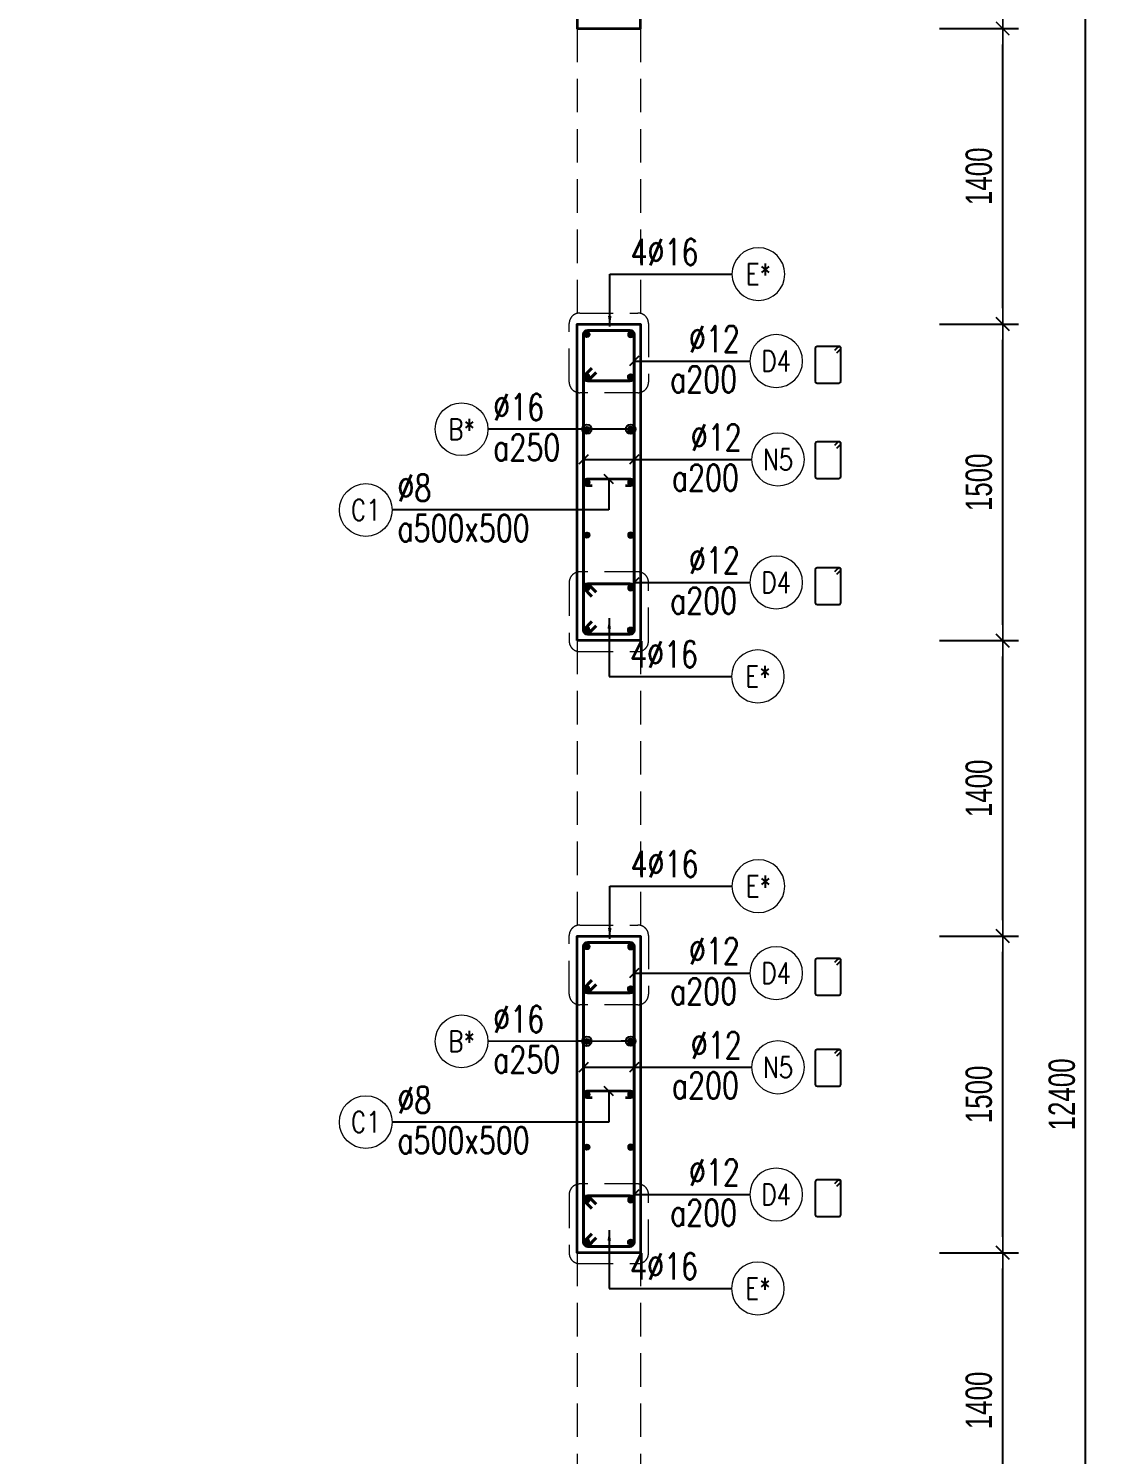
# Model space of a CAD drawing. Header units: millimetres. Extents: x 931337 to 1117500, y 19732 to 157199.
# Drawn here: x 1106179 to 1111264, y 141668 to 148425 of the extents above; entities that cross this region are included whole.
import ezdxf
from ezdxf.enums import TextEntityAlignment as Align

# ---------------------------------------------------------------- set-up
doc = ezdxf.new("R2010")
doc.units = ezdxf.units.MM
doc.header["$MEASUREMENT"] = 0
doc.linetypes.add('HIDDEN2', pattern=[4.7625, 3.175, -1.5875])
doc.layers.get('0').update_dxf_attribs({"lineweight": 20})
doc.layers.get('Defpoints').update_dxf_attribs({"color": 151, "lineweight": 9})
for name, color, linetype, lineweight in [('KC-LEADER', 153, 'Continuous', 18), ('KC-THEP', 6, 'Continuous', 40), ('NDC_S_BEAM', 3, 'HIDDEN2', 20), ('NDC_S_DIM', 1, 'Continuous', 15), ('NDC_S_HIDDEN', 8, 'HIDDEN2', 13), ('NDC_S_LEADER', 1, 'Continuous', 15), ('NDC_S_REBAR', 4, 'Continuous', 35), ('NDC_S_STIRRUP', 4, 'Continuous', 40), ('NDC_S_VN TEXT', 7, 'Continuous', 20), ('NDC_S_WALL', 6, 'Continuous', 35)]:
    doc.layers.add(name, color=color, linetype=linetype, lineweight=lineweight)
doc.layers.add('Ligature', color=1, linetype='Continuous')
doc.styles.add('NDC_ARIAL', font='arial.ttf', dxfattribs={"width": 0.85})
doc.styles.add('NDC_DIM', font='', dxfattribs={"width": 0.75})
doc.styles.add('NDC_EN TXT', font='romans.shx', dxfattribs={"width": 0.8})
doc.styles.get('NDC_DIM').set_extended_font_data('Dotum')
doc.dimstyles.new('NDC_1-50', dxfattribs={"dimscale": 50, "dimtxt": 2.5, "dimasz": 1, "dimexe": 1.5, "dimexo": 0, "dimgap": 0.8, "dimtad": 1, "dimdec": 0, "dimdsep": 46, "dimtxsty": 'NDC_ARIAL', "dimblk": 'DIMMARK', "dimcen": 49999.938995, "dimdle": 1.5, "dimclrd": 1, "dimclre": 1, "dimclrt": 3, "dimadec": 0, "dimazin": 0, "dimtfac": 1, "dimtdec": 0, "dimtix": 1, "dimtmove": 2, "dimatfit": 3, "dimfxl": 1, "dimarcsym": 0})
doc.dimstyles.new('NDC_dim_30', dxfattribs={"dimscale": 30, "dimtxt": 2.5, "dimasz": 1.5, "dimexe": 1.5, "dimexo": 2.5, "dimgap": 1, "dimtad": 1, "dimdec": 0, "dimzin": 0, "dimdsep": 46, "dimtxsty": 'NDC_DIM', "dimblk": 'DIMMARK', "dimcen": 0.09, "dimdle": 1.2, "dimclrd": 1, "dimclre": 1, "dimclrt": 3, "dimadec": 0, "dimazin": 0, "dimtfac": 1, "dimtdec": 0, "dimtix": 1, "dimtofl": 0, "dimtmove": 0, "dimatfit": 3, "dimfxl": 6, "dimfxlon": 1, "dimtolj": 1, "dimtzin": 0, "dimarcsym": 0})
doc.dimstyles.new('NDC_dim_50', dxfattribs={"dimscale": 50, "dimtxt": 2.5, "dimasz": 1.5, "dimexe": 1.5, "dimexo": 2.5, "dimgap": 1, "dimtad": 1, "dimdec": 0, "dimzin": 0, "dimdsep": 46, "dimtxsty": 'NDC_DIM', "dimblk": 'DIMMARK', "dimcen": 0.09, "dimdle": 1.2, "dimclrd": 1, "dimclre": 1, "dimclrt": 3, "dimadec": 0, "dimazin": 0, "dimtfac": 1, "dimtdec": 0, "dimtix": 1, "dimtofl": 0, "dimtmove": 0, "dimatfit": 3, "dimfxl": 6, "dimfxlon": 1, "dimtolj": 1, "dimtzin": 0, "dimarcsym": 0})

# ---------------------------------------------------------------- blocks, each defined once
blk = doc.blocks.new('DIMMARK')
at = {"layer": 'NDC_S_DIM', "color": 1}
blk.add_line((-1.5, 0), (1, 0), dxfattribs=at)
at = {"layer": 'NDC_S_DIM', "color": 2, "const_width": 0.1}
blk.add_lwpolyline([(-0.424, -0.424), (0.424, 0.424)], dxfattribs=at)
blk = doc.blocks.new('*D527')
at = {"layer": 'Defpoints', "color": 0, "transparency": 16777216}
for p in [(1108507.9, 149074.5), (1110795.4, 149074.5), (1109386.4, 148424.5)]:
    blk.add_point(p, dxfattribs=at)
at = {"layer": 'NDC_S_DIM', "color": 1, "lineweight": -2, "transparency": 16777216}
for p, q in [((1110495.4, 149074.5), (1110870.4, 149074.5)), ((1110795.4, 148499.5), (1110795.4, 148999.5)), ((1110495.4, 148424.5), (1110870.4, 148424.5))]:
    blk.add_line(p, q, dxfattribs=at)
at = {"layer": 'NDC_S_DIM', "color": 1, "lineweight": -2, "transparency": 16777216, "xscale": 75, "yscale": 75, "zscale": 75}
for p, rotation in [((1110795.4, 149074.5), 90), ((1110795.4, 148424.5), 270)]:
    blk.add_blockref('DIMMARK', p, dxfattribs=dict(at, rotation=rotation))
at = {"layer": 'NDC_S_DIM', "color": 3, "transparency": 16777216, "insert": (1110682.8, 148749.5), "char_height": 125, "attachment_point": 5, "rotation": 90, "style": 'NDC_DIM'}
blk.add_mtext('\\A1;650', dxfattribs=at)
blk = doc.blocks.new('*D529')
at = {"layer": 'Defpoints', "color": 0, "transparency": 16777216}
for p in [(1108807.9, 149574.5), (1111188.6, 149574.5), (1108807.9, 137174.5)]:
    blk.add_point(p, dxfattribs=at)
at = {"layer": 'NDC_S_DIM', "color": 1, "lineweight": -2, "transparency": 16777216}
for p, q in [((1110888.6, 149574.5), (1111263.6, 149574.5)), ((1111188.6, 137249.5), (1111188.6, 149499.5)), ((1110888.6, 137174.5), (1111263.6, 137174.5))]:
    blk.add_line(p, q, dxfattribs=at)
at = {"layer": 'NDC_S_DIM', "color": 1, "lineweight": -2, "transparency": 16777216, "xscale": 75, "yscale": 75, "zscale": 75}
for p, rotation in [((1111188.6, 149574.5), 90), ((1111188.6, 137174.5), 270)]:
    blk.add_blockref('DIMMARK', p, dxfattribs=dict(at, rotation=rotation))
at = {"layer": 'NDC_S_DIM', "color": 3, "transparency": 16777216, "insert": (1111076.1, 143374.5), "char_height": 125, "attachment_point": 5, "rotation": 90, "style": 'NDC_DIM'}
blk.add_mtext('\\A1;12400', dxfattribs=at)
blk = doc.blocks.new('*D532')
at = {"layer": 'Defpoints', "color": 0, "transparency": 16777216}
for p in [(1109386.4, 142624.5), (1110795.4, 142624.5), (1109386.4, 141224.5)]:
    blk.add_point(p, dxfattribs=at)
at = {"layer": 'NDC_S_DIM', "color": 1, "lineweight": -2, "transparency": 16777216}
for p, q in [((1110495.4, 142624.5), (1110870.4, 142624.5)), ((1110795.4, 141299.5), (1110795.4, 142549.5)), ((1110495.4, 141224.5), (1110870.4, 141224.5))]:
    blk.add_line(p, q, dxfattribs=at)
at = {"layer": 'NDC_S_DIM', "color": 1, "lineweight": -2, "transparency": 16777216, "xscale": 75, "yscale": 75, "zscale": 75}
for p, rotation in [((1110795.4, 142624.5), 90), ((1110795.4, 141224.5), 270)]:
    blk.add_blockref('DIMMARK', p, dxfattribs=dict(at, rotation=rotation))
at = {"layer": 'NDC_S_DIM', "color": 3, "transparency": 16777216, "insert": (1110682.8, 141924.5), "char_height": 125, "attachment_point": 5, "rotation": 90, "style": 'NDC_DIM'}
blk.add_mtext('\\A1;1400', dxfattribs=at)
blk = doc.blocks.new('*D533')
at = {"layer": 'Defpoints', "color": 0, "transparency": 16777216}
for p in [(1109386.4, 144124.5), (1110795.4, 144124.5), (1109386.4, 142624.5)]:
    blk.add_point(p, dxfattribs=at)
at = {"layer": 'NDC_S_DIM', "color": 1, "lineweight": -2, "transparency": 16777216}
for p, q in [((1110495.4, 144124.5), (1110870.4, 144124.5)), ((1110795.4, 142699.5), (1110795.4, 144049.5)), ((1110495.4, 142624.5), (1110870.4, 142624.5))]:
    blk.add_line(p, q, dxfattribs=at)
at = {"layer": 'NDC_S_DIM', "color": 1, "lineweight": -2, "transparency": 16777216, "xscale": 75, "yscale": 75, "zscale": 75}
for p, rotation in [((1110795.4, 144124.5), 90), ((1110795.4, 142624.5), 270)]:
    blk.add_blockref('DIMMARK', p, dxfattribs=dict(at, rotation=rotation))
at = {"layer": 'NDC_S_DIM', "color": 3, "transparency": 16777216, "insert": (1110682.8, 143374.5), "char_height": 125, "attachment_point": 5, "rotation": 90, "style": 'NDC_DIM'}
blk.add_mtext('\\A1;1500', dxfattribs=at)
blk = doc.blocks.new('*D534')
at = {"layer": 'Defpoints', "color": 0, "transparency": 16777216}
for p in [(1109386.4, 145524.5), (1110795.4, 145524.5), (1109386.4, 144124.5)]:
    blk.add_point(p, dxfattribs=at)
at = {"layer": 'NDC_S_DIM', "color": 1, "lineweight": -2, "transparency": 16777216}
for p, q in [((1110495.4, 145524.5), (1110870.4, 145524.5)), ((1110795.4, 144199.5), (1110795.4, 145449.5)), ((1110495.4, 144124.5), (1110870.4, 144124.5))]:
    blk.add_line(p, q, dxfattribs=at)
at = {"layer": 'NDC_S_DIM', "color": 1, "lineweight": -2, "transparency": 16777216, "xscale": 75, "yscale": 75, "zscale": 75}
for p, rotation in [((1110795.4, 145524.5), 90), ((1110795.4, 144124.5), 270)]:
    blk.add_blockref('DIMMARK', p, dxfattribs=dict(at, rotation=rotation))
at = {"layer": 'NDC_S_DIM', "color": 3, "transparency": 16777216, "insert": (1110682.8, 144824.5), "char_height": 125, "attachment_point": 5, "rotation": 90, "style": 'NDC_DIM'}
blk.add_mtext('\\A1;1400', dxfattribs=at)
blk = doc.blocks.new('*D535')
at = {"layer": 'Defpoints', "color": 0, "transparency": 16777216}
for p in [(1109386.4, 147024.5), (1110795.4, 147024.5), (1109386.4, 145524.5)]:
    blk.add_point(p, dxfattribs=at)
at = {"layer": 'NDC_S_DIM', "color": 1, "lineweight": -2, "transparency": 16777216}
for p, q in [((1110495.4, 147024.5), (1110870.4, 147024.5)), ((1110795.4, 145599.5), (1110795.4, 146949.5)), ((1110495.4, 145524.5), (1110870.4, 145524.5))]:
    blk.add_line(p, q, dxfattribs=at)
at = {"layer": 'NDC_S_DIM', "color": 1, "lineweight": -2, "transparency": 16777216, "xscale": 75, "yscale": 75, "zscale": 75}
for p, rotation in [((1110795.4, 147024.5), 90), ((1110795.4, 145524.5), 270)]:
    blk.add_blockref('DIMMARK', p, dxfattribs=dict(at, rotation=rotation))
at = {"layer": 'NDC_S_DIM', "color": 3, "transparency": 16777216, "insert": (1110682.8, 146274.5), "char_height": 125, "attachment_point": 5, "rotation": 90, "style": 'NDC_DIM'}
blk.add_mtext('\\A1;1500', dxfattribs=at)
blk = doc.blocks.new('*D536')
at = {"layer": 'Defpoints', "color": 0, "transparency": 16777216}
for p in [(1109386.4, 148424.5), (1110795.4, 148424.5), (1109386.4, 147024.5)]:
    blk.add_point(p, dxfattribs=at)
at = {"layer": 'NDC_S_DIM', "color": 1, "lineweight": -2, "transparency": 16777216}
for p, q in [((1110495.4, 148424.5), (1110870.4, 148424.5)), ((1110795.4, 147099.5), (1110795.4, 148349.5)), ((1110495.4, 147024.5), (1110870.4, 147024.5))]:
    blk.add_line(p, q, dxfattribs=at)
at = {"layer": 'NDC_S_DIM', "color": 1, "lineweight": -2, "transparency": 16777216, "xscale": 75, "yscale": 75, "zscale": 75}
for p, rotation in [((1110795.4, 148424.5), 90), ((1110795.4, 147024.5), 270)]:
    blk.add_blockref('DIMMARK', p, dxfattribs=dict(at, rotation=rotation))
at = {"layer": 'NDC_S_DIM', "color": 3, "transparency": 16777216, "insert": (1110682.8, 147724.5), "char_height": 125, "attachment_point": 5, "rotation": 90, "style": 'NDC_DIM'}
blk.add_mtext('\\A1;1400', dxfattribs=at)
blk = doc.blocks.new('THEP')
at = {"layer": 'KC-LEADER', "color": 6}
blk.add_circle((0, 0), 14, dxfattribs=at)
at = {"layer": 'KC-THEP'}
for p, q in [((-14, 0), (14, 0)), ((9.9, 9.9), (-9.9, -9.9)), ((-9.9, 9.9), (9.9, -9.9)), ((0, 14), (0, -14))]:
    blk.add_line(p, q, dxfattribs=at)
blk = doc.blocks.new('*U11')
blk.add_circle((-2.5, 0), 2.5)
at = {"layer": 'NDC_S_VN TEXT', "color": 3, "style": 'NDC_EN TXT', "width": 0.75}
for tag, p in [('DK1', (0.5, 0.85)), ('KC1', (0.5, -2.97))]:
    blk.add_attdef(tag, p, '', height=2.5, dxfattribs=at)
at = {"layer": 'NDC_S_VN TEXT', "color": 7, "style": 'NDC_EN TXT', "width": 0.8}
blk.add_attdef('SH2', text='', height=2, dxfattribs=at).set_placement((-2.5, 0), align=Align.MIDDLE)
blk = doc.blocks.new('*U13')
blk.add_circle((-2.5, 0), 2.5)
at = {"layer": 'NDC_S_VN TEXT', "color": 3, "style": 'NDC_EN TXT', "width": 0.75}
blk.add_attdef('DK1', (0.5, 0.85), '', height=2.5, dxfattribs=at)
at = {"layer": 'NDC_S_VN TEXT', "color": 7, "style": 'NDC_EN TXT', "width": 0.8}
blk.add_attdef('SH2', text='', height=2, dxfattribs=at).set_placement((-2.5, 0), align=Align.MIDDLE)

msp = doc.modelspace()

# ---------------------------------------------------------------- linework, layer by layer
at = {"layer": 'Ligature'}
for points in [[(1110010.12, 146888.056), (1110026.086, 146904.022, 0.66817864), (1110020.313, 146917.96), (1109915.684, 146917.96, 0.41421356), (1109907.519, 146909.795), (1109907.519, 146752.688, 0.41421356), (1109915.684, 146744.523), (1110020.313, 146744.523, 0.41421356), (1110028.477, 146752.688), (1110028.477, 146909.795, 0.66817864), (1110014.539, 146915.569), (1109998.573, 146899.603)], [(1110010.092, 146436.592), (1110026.058, 146452.558, 0.66817864), (1110020.284, 146466.496), (1109915.655, 146466.496, 0.41421356), (1109907.491, 146458.331), (1109907.491, 146301.223, 0.41421356), (1109915.656, 146293.059), (1110020.284, 146293.059, 0.41421356), (1110028.449, 146301.223), (1110028.449, 146458.331, 0.66817864), (1110014.511, 146464.104), (1109998.545, 146448.139)], [(1110010.092, 145839.026), (1110026.058, 145854.992, 0.66817864), (1110020.284, 145868.93), (1109915.655, 145868.93, 0.41421356), (1109907.491, 145860.765), (1109907.491, 145703.658, 0.41421356), (1109915.656, 145695.493), (1110020.284, 145695.493, 0.41421356), (1110028.449, 145703.658), (1110028.449, 145860.765, 0.66817864), (1110014.511, 145866.539), (1109998.545, 145850.573)], [(1110010.12, 143988.056), (1110026.086, 144004.022, 0.66817864), (1110020.313, 144017.96), (1109915.684, 144017.96, 0.41421356), (1109907.519, 144009.795), (1109907.519, 143852.688, 0.41421356), (1109915.684, 143844.523), (1110020.313, 143844.523, 0.41421356), (1110028.477, 143852.688), (1110028.477, 144009.795, 0.66817864), (1110014.539, 144015.569), (1109998.573, 143999.603)], [(1110010.092, 143556.778), (1110026.058, 143572.744, 0.66817864), (1110020.284, 143586.682), (1109915.655, 143586.682, 0.41421356), (1109907.491, 143578.517), (1109907.491, 143421.409, 0.41421356), (1109915.656, 143413.245), (1110020.284, 143413.245, 0.41421356), (1110028.449, 143421.409), (1110028.449, 143578.517, 0.66817864), (1110014.511, 143584.29), (1109998.545, 143568.325)], [(1110010.092, 142939.026), (1110026.058, 142954.992, 0.66817864), (1110020.284, 142968.93), (1109915.655, 142968.93, 0.41421356), (1109907.491, 142960.765), (1109907.491, 142803.658, 0.41421356), (1109915.656, 142795.493), (1110020.284, 142795.493, 0.41421356), (1110028.449, 142803.658), (1110028.449, 142960.765, 0.66817864), (1110014.511, 142966.539), (1109998.545, 142950.573)]]:
    msp.add_lwpolyline(points, format="xyb", dxfattribs=at)
at = {"layer": 'NDC_S_BEAM', "ltscale": 50}
for p, q in [((1108778.931, 148424.542), (1108778.931, 147024.542)), ((1109078.931, 148424.542), (1109078.931, 147024.542)), ((1108778.931, 145524.542), (1108778.931, 144124.542)), ((1109078.931, 145524.542), (1109078.931, 144124.542)), ((1108778.931, 142624.542), (1108778.931, 141224.542)), ((1109078.931, 142624.542), (1109078.931, 141224.542))]:
    msp.add_line(p, q, dxfattribs=at)
at = {"layer": 'NDC_S_HIDDEN', "ltscale": 50}
for points in [[(1108791.294, 147076.602), (1109067.137, 147076.602, -0.41421356), (1109117.137, 147026.602), (1109117.137, 146749.052, -0.41421356), (1109067.137, 146699.052), (1108791.294, 146699.052, -0.41421356), (1108741.294, 146749.052), (1108741.294, 147026.602, -0.41421356)], [(1108791.294, 145472.483), (1109067.137, 145472.483, 0.41421356), (1109117.137, 145522.483), (1109117.137, 145800.032, 0.41421356), (1109067.137, 145850.032), (1108791.294, 145850.032, 0.41421356), (1108741.294, 145800.032), (1108741.294, 145522.483, 0.41421356)], [(1108791.294, 144176.602), (1109067.137, 144176.602, -0.41421356), (1109117.137, 144126.602), (1109117.137, 143849.052, -0.41421356), (1109067.137, 143799.052), (1108791.294, 143799.052, -0.41421356), (1108741.294, 143849.052), (1108741.294, 144126.602, -0.41421356)], [(1108791.294, 142572.483), (1109067.137, 142572.483, 0.41421356), (1109117.137, 142622.483), (1109117.137, 142900.032, 0.41421356), (1109067.137, 142950.032), (1108791.294, 142950.032, 0.41421356), (1108741.294, 142900.032), (1108741.294, 142622.483, 0.41421356)]]:
    msp.add_lwpolyline(points, format="xyb", close=True, dxfattribs=at)
at = {"layer": 'NDC_S_REBAR'}
for points in [[(1109007.443, 146259.542), (1109032.443, 146259.542, 1), (1109032.443, 146289.542), (1108825.419, 146289.542, 1), (1108825.419, 146259.542), (1108850.419, 146259.542)], [(1109007.443, 143359.542), (1109032.443, 143359.542, 1), (1109032.443, 143389.542), (1108825.419, 143389.542, 1), (1108825.419, 143359.542), (1108850.419, 143359.542)]]:
    msp.add_lwpolyline(points, format="xyb", dxfattribs=at)
at = {"layer": 'NDC_S_STIRRUP'}
for points in [[(1108848.931, 145614.542), (1108808.931, 145574.542, 0.41421356), (1108828.931, 145554.542), (1109028.931, 145554.542, 0.41421356), (1109048.931, 145574.542), (1109048.931, 146974.542, 0.41421356), (1109028.931, 146994.542), (1108828.931, 146994.542, 0.41421356), (1108808.931, 146974.542), (1108808.931, 145574.542, 0.41421356), (1108828.931, 145554.542), (1108868.931, 145594.542)], [(1108848.931, 146815.079), (1108808.931, 146775.079, 0.41421356), (1108828.931, 146755.079), (1109028.931, 146755.079, 0.41421356), (1109048.931, 146775.079), (1109048.931, 146974.542, 0.41421356), (1109028.931, 146994.542), (1108828.931, 146994.542, 0.41421356), (1108808.931, 146974.542), (1108808.931, 146775.079, 0.41421356), (1108828.931, 146755.079), (1108868.931, 146795.079)], [(1108848.931, 145734.005), (1108808.931, 145774.005, -0.41421356), (1108828.931, 145794.005), (1109028.931, 145794.005, -0.41421356), (1109048.931, 145774.005), (1109048.931, 145574.542, -0.41421356), (1109028.931, 145554.542), (1108828.931, 145554.542, -0.41421356), (1108808.931, 145574.542), (1108808.931, 145774.005, -0.41421356), (1108828.931, 145794.005), (1108868.931, 145754.005)], [(1108848.931, 142714.542), (1108808.931, 142674.542, 0.41421356), (1108828.931, 142654.542), (1109028.931, 142654.542, 0.41421356), (1109048.931, 142674.542), (1109048.931, 144074.542, 0.41421356), (1109028.931, 144094.542), (1108828.931, 144094.542, 0.41421356), (1108808.931, 144074.542), (1108808.931, 142674.542, 0.41421356), (1108828.931, 142654.542), (1108868.931, 142694.542)], [(1108848.931, 143915.079), (1108808.931, 143875.079, 0.41421356), (1108828.931, 143855.079), (1109028.931, 143855.079, 0.41421356), (1109048.931, 143875.079), (1109048.931, 144074.542, 0.41421356), (1109028.931, 144094.542), (1108828.931, 144094.542, 0.41421356), (1108808.931, 144074.542), (1108808.931, 143875.079, 0.41421356), (1108828.931, 143855.079), (1108868.931, 143895.079)], [(1108848.931, 142834.005), (1108808.931, 142874.005, -0.41421356), (1108828.931, 142894.005), (1109028.931, 142894.005, -0.41421356), (1109048.931, 142874.005), (1109048.931, 142674.542, -0.41421356), (1109028.931, 142654.542), (1108828.931, 142654.542, -0.41421356), (1108808.931, 142674.542), (1108808.931, 142874.005, -0.41421356), (1108828.931, 142894.005), (1108868.931, 142854.005)]]:
    msp.add_lwpolyline(points, format="xyb", dxfattribs=at)
at = {"layer": 'NDC_S_WALL'}
for points in [[(1103078.931, 148424.542), (1103078.931, 149074.542), (1105778.931, 149074.542), (1105778.931, 137674.542), (1103078.931, 137674.542), (1103078.931, 138324.542), (1102778.931, 138324.542), (1102778.931, 137174.542), (1109078.931, 137174.542), (1109078.931, 137174.542), (1109078.931, 138324.542), (1108778.931, 138324.542), (1108778.931, 137674.542), (1108778.931, 137674.542), (1106078.931, 137674.542), (1106078.931, 149074.542), (1108778.931, 149074.542), (1108778.931, 149074.542), (1108778.931, 148424.542), (1109078.931, 148424.542), (1109078.931, 149574.542), (1109078.931, 149574.542), (1102778.931, 149574.542), (1102778.931, 148424.542)], [(1108778.931, 145524.542), (1108778.931, 147024.542), (1109078.931, 147024.542), (1109078.931, 145524.542), (1108778.931, 145524.542)], [(1109078.931, 142624.542), (1108778.931, 142624.542), (1108778.931, 144124.542), (1109078.931, 144124.542), (1109078.931, 142624.542)]]:
    msp.add_lwpolyline(points, dxfattribs=at)

# ---------------------------------------------------------------- block references
at = {"layer": 'KC-THEP'}
for p, rotation in [((1108825.419, 146974.542), 189.6685644363809), ((1109032.443, 146774.542), 9.668564436380926), ((1108825.419, 146524.542), 189.6685644363809), ((1108825.419, 146274.542), 189.6685644363809), ((1108825.419, 146024.542), 189.6685644363809), ((1108825.419, 145774.542), 189.6685644363809), ((1109032.443, 145574.542), 9.668564436380946), ((1108825.419, 144074.542), 189.6685644363809), ((1109032.443, 143874.542), 9.668564436380926), ((1108825.419, 143624.542), 189.6685644363809), ((1108825.419, 143374.542), 189.6685644363809), ((1108825.419, 143124.542), 189.6685644363809), ((1108825.419, 142874.542), 189.6685644363809), ((1109032.443, 142674.542), 9.668564436380946)]:
    msp.add_blockref('THEP', p, dxfattribs=dict(at, rotation=rotation))
at = {"layer": 'KC-THEP', "xscale": -1}
for p, rotation in [((1109032.443, 146974.542), 170.331435563619), ((1108825.419, 146774.542), 350.3314355636191), ((1109032.443, 146524.542), 170.331435563619), ((1109032.443, 146274.542), 170.331435563619), ((1109032.443, 146024.542), 170.331435563619), ((1109032.443, 145774.542), 170.331435563619), ((1108825.419, 145574.542), 350.3314355636191), ((1109032.443, 144074.542), 170.331435563619), ((1108825.419, 143874.542), 350.3314355636191), ((1109032.443, 143624.542), 170.331435563619), ((1109032.443, 143374.542), 170.331435563619), ((1109032.443, 143124.542), 170.331435563619), ((1109032.443, 142874.542), 170.331435563619), ((1108825.419, 142674.542), 350.3314355636191)]:
    msp.add_blockref('THEP', p, dxfattribs=dict(at, rotation=rotation))
at = {"layer": 'NDC_S_VN TEXT'}
ref = msp.add_blockref('*U13', (1109512.783, 147261.042), dxfattribs=dict(at, xscale=-50, yscale=50, zscale=50))
ref.add_attrib('SH2', 'E*', dxfattribs={"color": 7, "height": 100, "style": 'NDC_EN TXT', "width": 0.8}).set_placement((1109637.783, 147261.042), align=Align.MIDDLE)
ref.add_attrib('DK1', '4%%C16', (1109032.426, 147303.317), dxfattribs={"color": 3, "height": 125, "style": 'NDC_EN TXT', "width": 0.75})
ref = msp.add_blockref('*U11', (1109597.196, 146849.057), dxfattribs=dict(at, xscale=-50, yscale=50, zscale=50))
ref.add_attrib('SH2', 'D4', dxfattribs={"color": 7, "height": 100, "style": 'NDC_EN TXT', "width": 0.8}).set_placement((1109722.196, 146849.057), align=Align.MIDDLE)
ref.add_attrib('DK1', '%%C12', (1109308.803, 146891.332), dxfattribs={"color": 3, "height": 125, "style": 'NDC_EN TXT', "width": 0.75})
ref.add_attrib('KC1', 'a200', (1109219.517, 146700.43), dxfattribs={"color": 3, "height": 125, "style": 'NDC_EN TXT', "width": 0.75})
at = {"layer": 'NDC_S_VN TEXT', "xscale": 50, "yscale": 50, "zscale": 50}
for p, values in [((1108356.472, 146525.782), {'SH2': 'B*', 'DK1': '%%C16', 'KC1': 'a250'}), ((1107902.487, 146143.268), {'SH2': 'C1', 'DK1': '%%c8', 'KC1': 'a500x500'}), ((1108356.472, 143625.782), {'SH2': 'B*', 'DK1': '%%C16', 'KC1': 'a250'}), ((1107902.487, 143243.268), {'SH2': 'C1', 'DK1': '%%c8', 'KC1': 'a500x500'})]:
    msp.add_blockref('*U11', p, dxfattribs=at).add_auto_attribs(values)
at = {"layer": 'NDC_S_VN TEXT'}
ref = msp.add_blockref('*U11', (1109605.765, 146382.688), dxfattribs=dict(at, xscale=-50, yscale=50, zscale=50))
ref.add_attrib('SH2', 'N5', dxfattribs={"color": 7, "height": 100, "style": 'NDC_EN TXT', "width": 0.8}).set_placement((1109730.765, 146382.688), align=Align.MIDDLE)
ref.add_attrib('DK1', '%%C12', (1109317.372, 146424.963), dxfattribs={"color": 3, "height": 125, "style": 'NDC_EN TXT', "width": 0.75})
ref.add_attrib('KC1', 'a200', (1109228.086, 146234.061), dxfattribs={"color": 3, "height": 125, "style": 'NDC_EN TXT', "width": 0.75})
ref = msp.add_blockref('*U11', (1109597.168, 145800.027), dxfattribs=dict(at, xscale=-50, yscale=50, zscale=50))
ref.add_attrib('SH2', 'D4', dxfattribs={"color": 7, "height": 100, "style": 'NDC_EN TXT', "width": 0.8}).set_placement((1109722.168, 145800.027), align=Align.MIDDLE)
ref.add_attrib('DK1', '%%C12', (1109308.775, 145842.302), dxfattribs={"color": 3, "height": 125, "style": 'NDC_EN TXT', "width": 0.75})
ref.add_attrib('KC1', 'a200', (1109219.489, 145651.4), dxfattribs={"color": 3, "height": 125, "style": 'NDC_EN TXT', "width": 0.75})
ref = msp.add_blockref('*U13', (1109510.352, 145355.013), dxfattribs=dict(at, xscale=-50, yscale=50, zscale=50))
ref.add_attrib('SH2', 'E*', dxfattribs={"color": 7, "height": 100, "style": 'NDC_EN TXT', "width": 0.8}).set_placement((1109635.352, 145355.013), align=Align.MIDDLE)
ref.add_attrib('DK1', '4%%C16', (1109029.994, 145397.288), dxfattribs={"color": 3, "height": 125, "style": 'NDC_EN TXT', "width": 0.75})
ref = msp.add_blockref('*U13', (1109512.783, 144361.042), dxfattribs=dict(at, xscale=-50, yscale=50, zscale=50))
ref.add_attrib('SH2', 'E*', dxfattribs={"color": 7, "height": 100, "style": 'NDC_EN TXT', "width": 0.8}).set_placement((1109637.783, 144361.042), align=Align.MIDDLE)
ref.add_attrib('DK1', '4%%C16', (1109032.426, 144403.317), dxfattribs={"color": 3, "height": 125, "style": 'NDC_EN TXT', "width": 0.75})
ref = msp.add_blockref('*U11', (1109597.196, 143949.057), dxfattribs=dict(at, xscale=-50, yscale=50, zscale=50))
ref.add_attrib('SH2', 'D4', dxfattribs={"color": 7, "height": 100, "style": 'NDC_EN TXT', "width": 0.8}).set_placement((1109722.196, 143949.057), align=Align.MIDDLE)
ref.add_attrib('DK1', '%%C12', (1109308.803, 143991.332), dxfattribs={"color": 3, "height": 125, "style": 'NDC_EN TXT', "width": 0.75})
ref.add_attrib('KC1', 'a200', (1109219.517, 143800.43), dxfattribs={"color": 3, "height": 125, "style": 'NDC_EN TXT', "width": 0.75})
ref = msp.add_blockref('*U11', (1109605.765, 143502.874), dxfattribs=dict(at, xscale=-50, yscale=50, zscale=50))
ref.add_attrib('SH2', 'N5', dxfattribs={"color": 7, "height": 100, "style": 'NDC_EN TXT', "width": 0.8}).set_placement((1109730.765, 143502.874), align=Align.MIDDLE)
ref.add_attrib('DK1', '%%C12', (1109317.372, 143545.149), dxfattribs={"color": 3, "height": 125, "style": 'NDC_EN TXT', "width": 0.75})
ref.add_attrib('KC1', 'a200', (1109228.086, 143354.247), dxfattribs={"color": 3, "height": 125, "style": 'NDC_EN TXT', "width": 0.75})
ref = msp.add_blockref('*U11', (1109597.168, 142900.027), dxfattribs=dict(at, xscale=-50, yscale=50, zscale=50))
ref.add_attrib('SH2', 'D4', dxfattribs={"color": 7, "height": 100, "style": 'NDC_EN TXT', "width": 0.8}).set_placement((1109722.168, 142900.027), align=Align.MIDDLE)
ref.add_attrib('DK1', '%%C12', (1109308.775, 142942.302), dxfattribs={"color": 3, "height": 125, "style": 'NDC_EN TXT', "width": 0.75})
ref.add_attrib('KC1', 'a200', (1109219.489, 142751.4), dxfattribs={"color": 3, "height": 125, "style": 'NDC_EN TXT', "width": 0.75})
ref = msp.add_blockref('*U13', (1109510.352, 142455.013), dxfattribs=dict(at, xscale=-50, yscale=50, zscale=50))
ref.add_attrib('SH2', 'E*', dxfattribs={"color": 7, "height": 100, "style": 'NDC_EN TXT', "width": 0.8}).set_placement((1109635.352, 142455.013), align=Align.MIDDLE)
ref.add_attrib('DK1', '4%%C16', (1109029.994, 142497.288), dxfattribs={"color": 3, "height": 125, "style": 'NDC_EN TXT', "width": 0.75})

# ---------------------------------------------------------------- dimensions: what is measured, and where the dimension line sits
at = {"layer": 'NDC_S_DIM'}
dim = msp.add_linear_dim(base=(1111188.648, 149574.542), p1=(1108807.861, 137174.542), p2=(1108807.861, 149574.542), angle=90, dimstyle='NDC_dim_50', dxfattribs=at)
dim.commit()
dim.dimension.update_dxf_attribs({"geometry": '*D529', "text_midpoint": (1111076.064, 143374.542)})
for base, p1, p2, picture, middle in [((1110795.429, 149074.542), (1109386.445, 148424.542), (1108507.861, 149074.542), '*D527', (1110682.844, 148749.542)), ((1110795.429, 148424.542), (1109386.445, 147024.542), (1109386.445, 148424.542), '*D536', (1110682.844, 147724.542)), ((1110795.429, 147024.542), (1109386.445, 145524.542), (1109386.445, 147024.542), '*D535', (1110682.844, 146274.542)), ((1110795.429, 145524.542), (1109386.445, 144124.542), (1109386.445, 145524.542), '*D534', (1110682.844, 144824.542)), ((1110795.429, 144124.542), (1109386.445, 142624.542), (1109386.445, 144124.542), '*D533', (1110682.844, 143374.542)), ((1110795.429, 142624.542), (1109386.445, 141224.542), (1109386.445, 142624.542), '*D532', (1110682.844, 141924.542))]:
    dim = msp.add_linear_dim(base=base, p1=p1, p2=p2, angle=90, dimstyle='NDC_dim_50', override={"dimtmove": 1}, dxfattribs=at)
    dim.commit()
    dim.dimension.update_dxf_attribs({"geometry": picture, "text_midpoint": middle})

# ---------------------------------------------------------------- leaders
at = {"layer": 'NDC_S_LEADER'}
for points, dimstyle, override in [([(1108933.473, 147012.182), (1108933.473, 147261.042), (1109515.053, 147261.042)], 'NDC_1-50', {"dimgap": 0.8, "dimtad": 0}), ([(1109048.931, 146849.057), (1109599.271, 146849.057)], 'NDC_dim_30', {"dimtad": 0, "dimldrblk": 'Oblique'}), ([(1109032.737, 146526.269), (1108356.472, 146525.782)], 'NDC_dim_30', {"dimtad": 0, "dimldrblk": 'Origin'}), ([(1108825.172, 146525.992), (1108356.472, 146525.782)], 'NDC_dim_30', {"dimtad": 0, "dimldrblk": 'Origin'}), ([(1108808.931, 146382.507), (1109605.765, 146382.507)], 'NDC_dim_30', {"dimtad": 0, "dimldrblk": 'Oblique'}), ([(1109048.931, 146382.507), (1109605.765, 146382.507)], 'NDC_dim_30', {"dimtad": 0, "dimldrblk": 'Oblique'}), ([(1108928.931, 146289.542), (1108928.931, 146143.553), (1107902.487, 146143.299)], 'NDC_dim_30', {"dimtad": 0, "dimldrblk": 'Oblique'}), ([(1109048.903, 145800.027), (1109599.242, 145800.027)], 'NDC_dim_30', {"dimtad": 0, "dimldrblk": 'Oblique'}), ([(1108931.042, 145631.063), (1108931.042, 145355.013), (1109512.621, 145355.013)], 'NDC_1-50', {"dimgap": 0.8, "dimtad": 0}), ([(1108933.473, 144112.182), (1108933.473, 144361.042), (1109515.053, 144361.042)], 'NDC_1-50', {"dimgap": 0.8, "dimtad": 0}), ([(1109048.931, 143949.057), (1109599.271, 143949.057)], 'NDC_dim_30', {"dimtad": 0, "dimldrblk": 'Oblique'}), ([(1109032.737, 143626.269), (1108356.472, 143625.782)], 'NDC_dim_30', {"dimtad": 0, "dimldrblk": 'Origin'}), ([(1108825.172, 143625.992), (1108356.472, 143625.782)], 'NDC_dim_30', {"dimtad": 0, "dimldrblk": 'Origin'}), ([(1108808.931, 143502.693), (1109605.765, 143502.693)], 'NDC_dim_30', {"dimtad": 0, "dimldrblk": 'Oblique'}), ([(1109048.931, 143502.693), (1109605.765, 143502.693)], 'NDC_dim_30', {"dimtad": 0, "dimldrblk": 'Oblique'}), ([(1108928.931, 143389.542), (1108928.931, 143243.553), (1107902.487, 143243.299)], 'NDC_dim_30', {"dimtad": 0, "dimldrblk": 'Oblique'}), ([(1109048.903, 142900.027), (1109599.242, 142900.027)], 'NDC_dim_30', {"dimtad": 0, "dimldrblk": 'Oblique'}), ([(1108931.042, 142731.063), (1108931.042, 142455.013), (1109512.621, 142455.013)], 'NDC_1-50', {"dimgap": 0.8, "dimtad": 0})]:
    msp.add_leader(points, dimstyle=dimstyle, override=override, dxfattribs=at)

doc.saveas('drawing.dxf')
